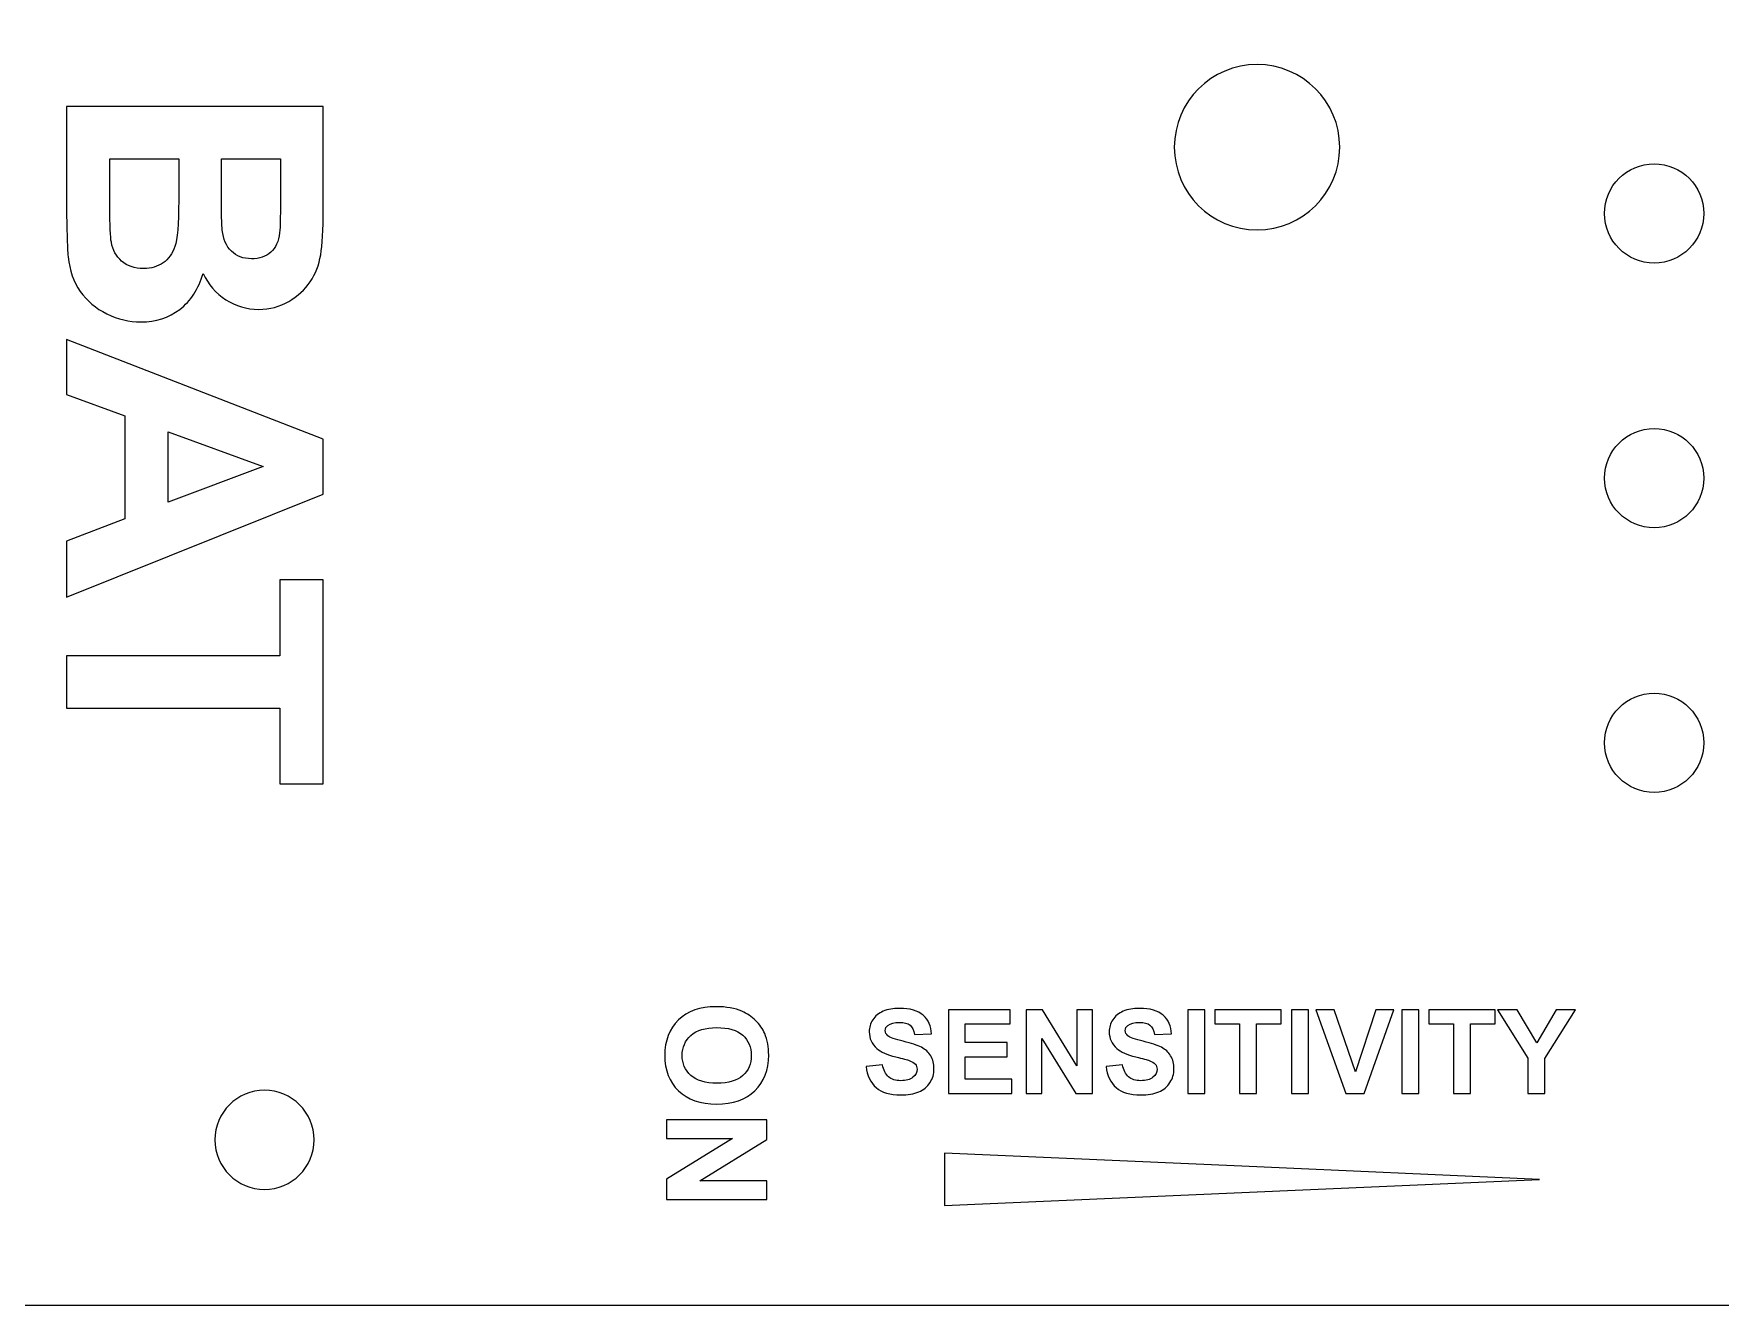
# Model space of a CAD drawing. Header units: millimetres. Extents: x -100 to 87, y -104 to 146.
# Drawn here: x -49.9 to 1.1, y -104.1 to -65.6 of the extents above; entities that cross this region are included whole.
import ezdxf

# ---------------------------------------------------------------- set-up
doc = ezdxf.new("R2010")
doc.units = ezdxf.units.MM
doc.header["$MEASUREMENT"] = 0
doc.layers.add('Layer 1', color=7, linetype='Continuous')

msp = doc.modelspace()

# ---------------------------------------------------------------- linework, layer by layer
at = {"layer": 'Layer 1', "color": 250, "lineweight": 20}
for points, knots in [([(56.0896, -89.0545), (56.0896, -89.0545), (56.0896, -89.0545), (56.0896, -89.0545), (56.0896, -89.0545), (53.9205, -89.0545), (52.1467, -90.7833), (52.0909, -92.9515), (52.0909, -92.9515), (52.0909, -92.9515), (52.0896, -99.0543), (52.0896, -99.0543), (52.0896, -99.0543), (52.0891, -101.8044), (49.8395, -104.0545), (47.0893, -104.0545), (47.0893, -104.0545), (47.0893, -104.0545), (-92.9101, -104.0545), (-92.9101, -104.0545), (-92.9101, -104.0545), (-95.6604, -104.0545), (-97.9104, -101.8044), (-97.9104, -99.0543), (-97.9104, -99.0543), (-97.9104, -99.0543), (-97.9104, -59.0547), (-97.9104, -59.0547), (-97.9104, -59.0547), (-97.9104, -56.3046), (-95.6604, -54.0545), (-92.9101, -54.0545), (-92.9101, -54.0545), (-92.9101, -54.0545), (47.0893, -54.0545), (47.0893, -54.0545), (47.0893, -54.0545), (49.8396, -54.0545), (52.089, -56.3046), (52.0896, -59.0547), (52.0896, -59.0547), (52.0896, -59.0547), (52.0909, -65.1575), (52.0909, -65.1575), (52.0909, -65.1575), (52.1467, -67.3257), (53.9205, -69.0545), (56.0896, -69.0545), (56.0896, -69.0545), (56.0896, -69.0545), (56.0896, -69.0545), (56.0896, -69.0545), (56.0896, -69.0545), (56.0896, -69.0545), (64.2596, -69.0545), (64.2596, -69.0545), (64.2596, -69.0545), (65.8166, -69.0545), (67.0903, -70.1676), (67.0903, -71.5281), (67.0903, -71.5281), (67.0903, -71.5281), (67.0903, -86.581), (67.0903, -86.581), (67.0903, -86.581), (67.0903, -87.9415), (65.8164, -89.0545), (64.2596, -89.0545), (64.2596, -89.0545), (64.2596, -89.0545), (56.0896, -89.0545), (56.0896, -89.0545)], [0, 0, 0, 0, 0.0526316, 0.0526316, 0.0526316, 0.0526316, 0.1052632, 0.1052632, 0.1052632, 0.1052632, 0.1578947, 0.1578947, 0.1578947, 0.1578947, 0.2105263, 0.2105263, 0.2105263, 0.2105263, 0.2631579, 0.2631579, 0.2631579, 0.2631579, 0.3157895, 0.3157895, 0.3157895, 0.3157895, 0.3684211, 0.3684211, 0.3684211, 0.3684211, 0.4210526, 0.4210526, 0.4210526, 0.4210526, 0.4736842, 0.4736842, 0.4736842, 0.4736842, 0.5263158, 0.5263158, 0.5263158, 0.5263158, 0.5789474, 0.5789474, 0.5789474, 0.5789474, 0.6315789, 0.6315789, 0.6315789, 0.6315789, 0.6842105, 0.6842105, 0.6842105, 0.6842105, 0.7368421, 0.7368421, 0.7368421, 0.7368421, 0.7894737, 0.7894737, 0.7894737, 0.7894737, 0.8421053, 0.8421053, 0.8421053, 0.8421053, 0.8947368, 0.8947368, 0.8947368, 0.8947368, 1, 1, 1, 1]), ([(-10.4104, -69.0545), (-10.4104, -70.4352), (-11.5297, -71.5545), (-12.9104, -71.5545), (-12.9104, -71.5545), (-14.2911, -71.5545), (-15.4104, -70.4352), (-15.4104, -69.0545), (-15.4104, -69.0545), (-15.4104, -67.6738), (-14.2911, -66.5545), (-12.9104, -66.5545), (-12.9104, -66.5545), (-11.5297, -66.5545), (-10.4104, -67.6738), (-10.4104, -69.0545)], [0, 0, 0, 0, 0.2, 0.2, 0.2, 0.2, 0.4, 0.4, 0.4, 0.4, 0.6, 0.6, 0.6, 0.6, 1, 1, 1, 1]), ([(0.5909, -71.0547), (0.5909, -70.2263), (-0.0806, -69.5547), (-0.9091, -69.5547), (-0.9091, -69.5547), (-1.7376, -69.5547), (-2.4091, -70.2263), (-2.4091, -71.0547), (-2.4091, -71.0547), (-2.4091, -71.8831), (-1.7376, -72.5547), (-0.9091, -72.5547), (-0.9091, -72.5547), (-0.0806, -72.5547), (0.5909, -71.8831), (0.5909, -71.0547)], [0, 0, 0, 0, 0.2, 0.2, 0.2, 0.2, 0.4, 0.4, 0.4, 0.4, 0.6, 0.6, 0.6, 0.6, 1, 1, 1, 1]), ([(0.5909, -79.0547), (0.5909, -78.2263), (-0.0806, -77.5547), (-0.9091, -77.5547), (-0.9091, -77.5547), (-1.7376, -77.5547), (-2.4091, -78.2263), (-2.4091, -79.0547), (-2.4091, -79.0547), (-2.4091, -79.8831), (-1.7376, -80.5547), (-0.9091, -80.5547), (-0.9091, -80.5547), (-0.0806, -80.5547), (0.5909, -79.8831), (0.5909, -79.0547)], [0, 0, 0, 0, 0.2, 0.2, 0.2, 0.2, 0.4, 0.4, 0.4, 0.4, 0.6, 0.6, 0.6, 0.6, 1, 1, 1, 1]), ([(0.5909, -87.0547), (0.5909, -86.2263), (-0.0806, -85.5547), (-0.9091, -85.5547), (-0.9091, -85.5547), (-1.7376, -85.5547), (-2.4091, -86.2263), (-2.4091, -87.0547), (-2.4091, -87.0547), (-2.4091, -87.8831), (-1.7376, -88.5547), (-0.9091, -88.5547), (-0.9091, -88.5547), (-0.0806, -88.5547), (0.5909, -87.8831), (0.5909, -87.0547)], [0, 0, 0, 0, 0.2, 0.2, 0.2, 0.2, 0.4, 0.4, 0.4, 0.4, 0.6, 0.6, 0.6, 0.6, 1, 1, 1, 1]), ([(-41.4105, -99.0546), (-41.4105, -99.883), (-42.0821, -100.5546), (-42.9105, -100.5546), (-42.9105, -100.5546), (-43.7389, -100.5546), (-44.4105, -99.883), (-44.4105, -99.0546), (-44.4105, -99.0546), (-44.4105, -98.2262), (-43.7389, -97.5546), (-42.9105, -97.5546), (-42.9105, -97.5546), (-42.0821, -97.5546), (-41.4105, -98.2262), (-41.4105, -99.0546)], [0, 0, 0, 0, 0.2, 0.2, 0.2, 0.2, 0.4, 0.4, 0.4, 0.4, 0.6, 0.6, 0.6, 0.6, 1, 1, 1, 1]), ([(-4.3771, -100.2502), (-4.3771, -100.2502), (-13.3664, -100.6457), (-13.3664, -100.6457), (-13.3664, -100.6457), (-13.3664, -100.6457), (-22.3556, -101.0412), (-22.3556, -101.0412), (-22.3556, -101.0412), (-22.3556, -101.0412), (-22.3556, -100.2502), (-22.3556, -100.2502), (-22.3556, -100.2502), (-22.3556, -100.2502), (-22.3556, -99.4592), (-22.3556, -99.4592), (-22.3556, -99.4592), (-22.3556, -99.4592), (-13.3664, -99.8547), (-13.3664, -99.8547), (-13.3664, -99.8547), (-13.3664, -99.8547), (-4.3771, -100.2502), (-4.3771, -100.2502)], [0, 0, 0, 0, 0.1428571, 0.1428571, 0.1428571, 0.1428571, 0.2857143, 0.2857143, 0.2857143, 0.2857143, 0.4285714, 0.4285714, 0.4285714, 0.4285714, 0.5714286, 0.5714286, 0.5714286, 0.5714286, 0.7142857, 0.7142857, 0.7142857, 0.7142857, 1, 1, 1, 1])]:
    msp.add_open_spline(points, degree=3, knots=knots, dxfattribs=at)
at = {"layer": 'Layer 1', "color": 250}
for points, knots in [([(-41.1349, -67.8284), (-41.1349, -67.8284), (-41.1349, -70.9332), (-41.1349, -70.9332), (-41.1349, -70.9332), (-41.1349, -71.5494), (-41.1602, -72.0066), (-41.2108, -72.3084), (-41.2108, -72.3084), (-41.2632, -72.612), (-41.3698, -72.8813), (-41.5307, -73.1198), (-41.5307, -73.1198), (-41.6933, -73.3584), (-41.9084, -73.5572), (-42.1776, -73.7162), (-42.1776, -73.7162), (-42.4469, -73.8752), (-42.7505, -73.9547), (-43.0848, -73.9547), (-43.0848, -73.9547), (-43.4463, -73.9547), (-43.7806, -73.8571), (-44.0824, -73.662), (-44.0824, -73.662), (-44.386, -73.4668), (-44.6119, -73.2011), (-44.7637, -72.8668), (-44.7637, -72.8668), (-44.9029, -73.3385), (-45.1378, -73.6999), (-45.4703, -73.9547), (-45.4703, -73.9547), (-45.8028, -74.2077), (-46.1932, -74.3342), (-46.6432, -74.3342), (-46.6432, -74.3342), (-46.9974, -74.3342), (-47.3407, -74.2529), (-47.675, -74.0885), (-47.675, -74.0885), (-48.0094, -73.924), (-48.2768, -73.6999), (-48.4774, -73.4144), (-48.4774, -73.4144), (-48.6762, -73.1307), (-48.7991, -72.7801), (-48.8461, -72.3626), (-48.8461, -72.3626), (-48.8732, -72.1024), (-48.8913, -71.4717), (-48.8985, -70.4723), (-48.8985, -70.4723), (-48.8985, -70.4723), (-48.8985, -67.8284), (-48.8985, -67.8284), (-48.8985, -67.8284), (-48.8985, -67.8284), (-41.1349, -67.8284), (-41.1349, -67.8284)], [0, 0, 0, 0, 0.0625, 0.0625, 0.0625, 0.0625, 0.125, 0.125, 0.125, 0.125, 0.1875, 0.1875, 0.1875, 0.1875, 0.25, 0.25, 0.25, 0.25, 0.3125, 0.3125, 0.3125, 0.3125, 0.375, 0.375, 0.375, 0.375, 0.4375, 0.4375, 0.4375, 0.4375, 0.5, 0.5, 0.5, 0.5, 0.5625, 0.5625, 0.5625, 0.5625, 0.625, 0.625, 0.625, 0.625, 0.6875, 0.6875, 0.6875, 0.6875, 0.75, 0.75, 0.75, 0.75, 0.8125, 0.8125, 0.8125, 0.8125, 0.875, 0.875, 0.875, 0.875, 1, 1, 1, 1]), ([(-45.5046, -69.4007), (-45.5046, -69.4007), (-47.5865, -69.4007), (-47.5865, -69.4007), (-47.5865, -69.4007), (-47.5865, -69.4007), (-47.5865, -70.8536), (-47.5865, -70.8536), (-47.5865, -70.8536), (-47.5865, -71.4175), (-47.5702, -71.7771), (-47.5395, -71.9289), (-47.5395, -71.9289), (-47.4961, -72.162), (-47.3931, -72.3518), (-47.2287, -72.4982), (-47.2287, -72.4982), (-47.0624, -72.6445), (-46.8438, -72.7186), (-46.5673, -72.7186), (-46.5673, -72.7186), (-46.3323, -72.7186), (-46.1353, -72.6626), (-45.9727, -72.5488), (-45.9727, -72.5488), (-45.8101, -72.4367), (-45.6908, -72.2723), (-45.6167, -72.059), (-45.6167, -72.059), (-45.5426, -71.8458), (-45.5046, -71.3813), (-45.5046, -70.6675), (-45.5046, -70.6675), (-45.5046, -70.6675), (-45.5046, -69.4007), (-45.5046, -69.4007)], [0, 0, 0, 0, 0.1, 0.1, 0.1, 0.1, 0.2, 0.2, 0.2, 0.2, 0.3, 0.3, 0.3, 0.3, 0.4, 0.4, 0.4, 0.4, 0.5, 0.5, 0.5, 0.5, 0.6, 0.6, 0.6, 0.6, 0.7, 0.7, 0.7, 0.7, 0.8, 0.8, 0.8, 0.8, 1, 1, 1, 1]), ([(-42.4252, -69.4007), (-42.4252, -69.4007), (-44.2143, -69.4007), (-44.2143, -69.4007), (-44.2143, -69.4007), (-44.2143, -69.4007), (-44.2143, -70.4271), (-44.2143, -70.4271), (-44.2143, -70.4271), (-44.2143, -71.0362), (-44.2053, -71.4157), (-44.1872, -71.5639), (-44.1872, -71.5639), (-44.1565, -71.8313), (-44.0643, -72.0428), (-43.9107, -72.1964), (-43.9107, -72.1964), (-43.7571, -72.35), (-43.5565, -72.4259), (-43.3071, -72.4259), (-43.3071, -72.4259), (-43.0668, -72.4259), (-42.8734, -72.359), (-42.7234, -72.2271), (-42.7234, -72.2271), (-42.5734, -72.0952), (-42.4831, -71.8982), (-42.4523, -71.6379), (-42.4523, -71.6379), (-42.4343, -71.4825), (-42.4252, -71.0362), (-42.4252, -70.3006), (-42.4252, -70.3006), (-42.4252, -70.3006), (-42.4252, -69.4007), (-42.4252, -69.4007)], [0, 0, 0, 0, 0.1, 0.1, 0.1, 0.1, 0.2, 0.2, 0.2, 0.2, 0.3, 0.3, 0.3, 0.3, 0.4, 0.4, 0.4, 0.4, 0.5, 0.5, 0.5, 0.5, 0.6, 0.6, 0.6, 0.6, 0.7, 0.7, 0.7, 0.7, 0.8, 0.8, 0.8, 0.8, 1, 1, 1, 1]), ([(-48.8985, -82.6527), (-48.8985, -82.6527), (-48.8985, -80.9594), (-48.8985, -80.9594), (-48.8985, -80.9594), (-48.8985, -80.9594), (-47.1311, -80.2889), (-47.1311, -80.2889), (-47.1311, -80.2889), (-47.1311, -80.2889), (-47.1311, -77.1752), (-47.1311, -77.1752), (-47.1311, -77.1752), (-47.1311, -77.1752), (-48.8985, -76.53), (-48.8985, -76.53), (-48.8985, -76.53), (-48.8985, -76.53), (-48.8985, -74.8674), (-48.8985, -74.8674), (-48.8985, -74.8674), (-48.8985, -74.8674), (-41.1349, -77.8818), (-41.1349, -77.8818), (-41.1349, -77.8818), (-41.1349, -77.8818), (-41.1349, -79.5425), (-41.1349, -79.5425), (-41.1349, -79.5425), (-41.1349, -79.5425), (-48.8985, -82.6527), (-48.8985, -82.6527)], [0, 0, 0, 0, 0.1111111, 0.1111111, 0.1111111, 0.1111111, 0.2222222, 0.2222222, 0.2222222, 0.2222222, 0.3333333, 0.3333333, 0.3333333, 0.3333333, 0.4444444, 0.4444444, 0.4444444, 0.4444444, 0.5555556, 0.5555556, 0.5555556, 0.5555556, 0.6666667, 0.6666667, 0.6666667, 0.6666667, 0.7777778, 0.7777778, 0.7777778, 0.7777778, 1, 1, 1, 1]), ([(-45.8191, -79.7793), (-45.8191, -79.7793), (-42.9457, -78.7004), (-42.9457, -78.7004), (-42.9457, -78.7004), (-42.9457, -78.7004), (-45.8191, -77.6522), (-45.8191, -77.6522), (-45.8191, -77.6522), (-45.8191, -77.6522), (-45.8191, -79.7793), (-45.8191, -79.7793)], [0, 0, 0, 0, 0.25, 0.25, 0.25, 0.25, 0.5, 0.5, 0.5, 0.5, 1, 1, 1, 1]), ([(-48.8985, -84.431), (-48.8985, -84.431), (-42.4469, -84.431), (-42.4469, -84.431), (-42.4469, -84.431), (-42.4469, -84.431), (-42.4469, -82.1322), (-42.4469, -82.1322), (-42.4469, -82.1322), (-42.4469, -82.1322), (-41.1349, -82.1322), (-41.1349, -82.1322), (-41.1349, -82.1322), (-41.1349, -82.1322), (-41.1349, -88.2911), (-41.1349, -88.2911), (-41.1349, -88.2911), (-41.1349, -88.2911), (-42.4469, -88.2911), (-42.4469, -88.2911), (-42.4469, -88.2911), (-42.4469, -88.2911), (-42.4469, -86.0032), (-42.4469, -86.0032), (-42.4469, -86.0032), (-42.4469, -86.0032), (-48.8985, -86.0032), (-48.8985, -86.0032), (-48.8985, -86.0032), (-48.8985, -86.0032), (-48.8985, -84.431), (-48.8985, -84.431)], [0, 0, 0, 0, 0.1111111, 0.1111111, 0.1111111, 0.1111111, 0.2222222, 0.2222222, 0.2222222, 0.2222222, 0.3333333, 0.3333333, 0.3333333, 0.3333333, 0.4444444, 0.4444444, 0.4444444, 0.4444444, 0.5555556, 0.5555556, 0.5555556, 0.5555556, 0.6666667, 0.6666667, 0.6666667, 0.6666667, 0.7777778, 0.7777778, 0.7777778, 0.7777778, 1, 1, 1, 1]), ([(-29.2598, -95.0303), (-28.9508, -95.0303), (-28.6911, -95.0769), (-28.4809, -95.1693), (-28.4809, -95.1693), (-28.3264, -95.2378), (-28.1874, -95.3323), (-28.0646, -95.4515), (-28.0646, -95.4515), (-27.9419, -95.5708), (-27.8508, -95.7013), (-27.7909, -95.8431), (-27.7909, -95.8431), (-27.7111, -96.0322), (-27.6709, -96.2502), (-27.6709, -96.4972), (-27.6709, -96.4972), (-27.6709, -96.9445), (-27.8099, -97.3015), (-28.0872, -97.5703), (-28.0872, -97.5703), (-28.3652, -97.8384), (-28.7511, -97.9725), (-29.2457, -97.9725), (-29.2457, -97.9725), (-29.7361, -97.9725), (-30.1199, -97.8391), (-30.3965, -97.5731), (-30.3965, -97.5731), (-30.6737, -97.3071), (-30.812, -96.9508), (-30.812, -96.5056), (-30.812, -96.5056), (-30.812, -96.0548), (-30.6745, -95.6957), (-30.3986, -95.4297), (-30.3986, -95.4297), (-30.1234, -95.1637), (-29.7438, -95.0303), (-29.2598, -95.0303)], [0, 0, 0, 0, 0.0909091, 0.0909091, 0.0909091, 0.0909091, 0.1818182, 0.1818182, 0.1818182, 0.1818182, 0.2727273, 0.2727273, 0.2727273, 0.2727273, 0.3636364, 0.3636364, 0.3636364, 0.3636364, 0.4545455, 0.4545455, 0.4545455, 0.4545455, 0.5454545, 0.5454545, 0.5454545, 0.5454545, 0.6363636, 0.6363636, 0.6363636, 0.6363636, 0.7272727, 0.7272727, 0.7272727, 0.7272727, 0.8181818, 0.8181818, 0.8181818, 0.8181818, 1, 1, 1, 1]), ([(-24.7276, -96.8338), (-24.7276, -96.8338), (-24.2302, -96.7844), (-24.2302, -96.7844), (-24.2302, -96.7844), (-24.2002, -96.9508), (-24.1403, -97.0725), (-24.0491, -97.1507), (-24.0491, -97.1507), (-23.958, -97.2289), (-23.8351, -97.2677), (-23.6805, -97.2677), (-23.6805, -97.2677), (-23.517, -97.2677), (-23.3936, -97.233), (-23.3107, -97.1636), (-23.3107, -97.1636), (-23.2278, -97.0942), (-23.186, -97.0131), (-23.186, -96.9202), (-23.186, -96.9202), (-23.186, -96.8602), (-23.2037, -96.8097), (-23.2384, -96.7673), (-23.2384, -96.7673), (-23.273, -96.7256), (-23.3342, -96.6891), (-23.4212, -96.6586), (-23.4212, -96.6586), (-23.4806, -96.6374), (-23.6158, -96.6009), (-23.8275, -96.548), (-23.8275, -96.548), (-24.0997, -96.4798), (-24.2908, -96.3963), (-24.4007, -96.297), (-24.4007, -96.297), (-24.5554, -96.1576), (-24.6324, -95.9877), (-24.6324, -95.7872), (-24.6324, -95.7872), (-24.6324, -95.6585), (-24.5959, -95.5373), (-24.5236, -95.425), (-24.5236, -95.425), (-24.4507, -95.3127), (-24.3461, -95.2275), (-24.2091, -95.1687), (-24.2091, -95.1687), (-24.0721, -95.1099), (-23.9074, -95.0805), (-23.7134, -95.0805), (-23.7134, -95.0805), (-23.3977, -95.0805), (-23.1596, -95.1505), (-23.0002, -95.291), (-23.0002, -95.291), (-22.8403, -95.4315), (-22.7568, -95.6185), (-22.7486, -95.8531), (-22.7486, -95.8531), (-22.7486, -95.8531), (-23.2601, -95.8707), (-23.2601, -95.8707), (-23.2601, -95.8707), (-23.2819, -95.7402), (-23.3283, -95.6467), (-23.3995, -95.5897), (-23.3995, -95.5897), (-23.4706, -95.5326), (-23.5776, -95.5038), (-23.7199, -95.5038), (-23.7199, -95.5038), (-23.8669, -95.5038), (-23.9821, -95.5344), (-24.065, -95.5956), (-24.065, -95.5956), (-24.1185, -95.6349), (-24.1456, -95.6873), (-24.1456, -95.7531), (-24.1456, -95.7531), (-24.1456, -95.8131), (-24.1203, -95.8642), (-24.0697, -95.9066), (-24.0697, -95.9066), (-24.0056, -95.9613), (-23.8498, -96.0177), (-23.6023, -96.0765), (-23.6023, -96.0765), (-23.3548, -96.1347), (-23.1719, -96.1958), (-23.0537, -96.2582), (-23.0537, -96.2582), (-22.935, -96.3211), (-22.8421, -96.4063), (-22.775, -96.5151), (-22.775, -96.5151), (-22.708, -96.6239), (-22.6745, -96.7579), (-22.6745, -96.9173), (-22.6745, -96.9173), (-22.6745, -97.0619), (-22.7145, -97.1977), (-22.795, -97.3241), (-22.795, -97.3241), (-22.8756, -97.4505), (-22.9891, -97.5446), (-23.136, -97.6058), (-23.136, -97.6058), (-23.283, -97.6675), (-23.4665, -97.6981), (-23.6858, -97.6981), (-23.6858, -97.6981), (-24.005, -97.6981), (-24.2502, -97.6246), (-24.4213, -97.477), (-24.4213, -97.477), (-24.5924, -97.33), (-24.6941, -97.1154), (-24.7276, -96.8338)], [0, 0, 0, 0, 0.0322581, 0.0322581, 0.0322581, 0.0322581, 0.0645161, 0.0645161, 0.0645161, 0.0645161, 0.0967742, 0.0967742, 0.0967742, 0.0967742, 0.1290323, 0.1290323, 0.1290323, 0.1290323, 0.1612903, 0.1612903, 0.1612903, 0.1612903, 0.1935484, 0.1935484, 0.1935484, 0.1935484, 0.2258065, 0.2258065, 0.2258065, 0.2258065, 0.2580645, 0.2580645, 0.2580645, 0.2580645, 0.2903226, 0.2903226, 0.2903226, 0.2903226, 0.3225806, 0.3225806, 0.3225806, 0.3225806, 0.3548387, 0.3548387, 0.3548387, 0.3548387, 0.3870968, 0.3870968, 0.3870968, 0.3870968, 0.4193548, 0.4193548, 0.4193548, 0.4193548, 0.4516129, 0.4516129, 0.4516129, 0.4516129, 0.483871, 0.483871, 0.483871, 0.483871, 0.516129, 0.516129, 0.516129, 0.516129, 0.5483871, 0.5483871, 0.5483871, 0.5483871, 0.5806452, 0.5806452, 0.5806452, 0.5806452, 0.6129032, 0.6129032, 0.6129032, 0.6129032, 0.6451613, 0.6451613, 0.6451613, 0.6451613, 0.6774194, 0.6774194, 0.6774194, 0.6774194, 0.7096774, 0.7096774, 0.7096774, 0.7096774, 0.7419355, 0.7419355, 0.7419355, 0.7419355, 0.7741935, 0.7741935, 0.7741935, 0.7741935, 0.8064516, 0.8064516, 0.8064516, 0.8064516, 0.8387097, 0.8387097, 0.8387097, 0.8387097, 0.8709677, 0.8709677, 0.8709677, 0.8709677, 0.9032258, 0.9032258, 0.9032258, 0.9032258, 0.9354839, 0.9354839, 0.9354839, 0.9354839, 1, 1, 1, 1]), ([(-22.2406, -97.6522), (-22.2406, -97.6522), (-22.2406, -95.1264), (-22.2406, -95.1264), (-22.2406, -95.1264), (-22.2406, -95.1264), (-20.3709, -95.1264), (-20.3709, -95.1264), (-20.3709, -95.1264), (-20.3709, -95.1264), (-20.3709, -95.5532), (-20.3709, -95.5532), (-20.3709, -95.5532), (-20.3709, -95.5532), (-21.7291, -95.5532), (-21.7291, -95.5532), (-21.7291, -95.5532), (-21.7291, -95.5532), (-21.7291, -96.1141), (-21.7291, -96.1141), (-21.7291, -96.1141), (-21.7291, -96.1141), (-20.4661, -96.1141), (-20.4661, -96.1141), (-20.4661, -96.1141), (-20.4661, -96.1141), (-20.4661, -96.541), (-20.4661, -96.541), (-20.4661, -96.541), (-20.4661, -96.541), (-21.7291, -96.541), (-21.7291, -96.541), (-21.7291, -96.541), (-21.7291, -96.541), (-21.7291, -97.2253), (-21.7291, -97.2253), (-21.7291, -97.2253), (-21.7291, -97.2253), (-20.3215, -97.2253), (-20.3215, -97.2253), (-20.3215, -97.2253), (-20.3215, -97.2253), (-20.3215, -97.6522), (-20.3215, -97.6522), (-20.3215, -97.6522), (-20.3215, -97.6522), (-22.2406, -97.6522), (-22.2406, -97.6522)], [0, 0, 0, 0, 0.0769231, 0.0769231, 0.0769231, 0.0769231, 0.1538462, 0.1538462, 0.1538462, 0.1538462, 0.2307692, 0.2307692, 0.2307692, 0.2307692, 0.3076923, 0.3076923, 0.3076923, 0.3076923, 0.3846154, 0.3846154, 0.3846154, 0.3846154, 0.4615385, 0.4615385, 0.4615385, 0.4615385, 0.5384615, 0.5384615, 0.5384615, 0.5384615, 0.6153846, 0.6153846, 0.6153846, 0.6153846, 0.6923077, 0.6923077, 0.6923077, 0.6923077, 0.7692308, 0.7692308, 0.7692308, 0.7692308, 0.8461538, 0.8461538, 0.8461538, 0.8461538, 1, 1, 1, 1]), ([(-19.8876, -97.6522), (-19.8876, -97.6522), (-19.8876, -95.1264), (-19.8876, -95.1264), (-19.8876, -95.1264), (-19.8876, -95.1264), (-19.3925, -95.1264), (-19.3925, -95.1264), (-19.3925, -95.1264), (-19.3925, -95.1264), (-18.353, -96.8191), (-18.353, -96.8191), (-18.353, -96.8191), (-18.353, -96.8191), (-18.353, -95.1264), (-18.353, -95.1264), (-18.353, -95.1264), (-18.353, -95.1264), (-17.8803, -95.1264), (-17.8803, -95.1264), (-17.8803, -95.1264), (-17.8803, -95.1264), (-17.8803, -97.6522), (-17.8803, -97.6522), (-17.8803, -97.6522), (-17.8803, -97.6522), (-18.3912, -97.6522), (-18.3912, -97.6522), (-18.3912, -97.6522), (-18.3912, -97.6522), (-19.4149, -95.9918), (-19.4149, -95.9918), (-19.4149, -95.9918), (-19.4149, -95.9918), (-19.4149, -97.6522), (-19.4149, -97.6522), (-19.4149, -97.6522), (-19.4149, -97.6522), (-19.8876, -97.6522), (-19.8876, -97.6522)], [0, 0, 0, 0, 0.0909091, 0.0909091, 0.0909091, 0.0909091, 0.1818182, 0.1818182, 0.1818182, 0.1818182, 0.2727273, 0.2727273, 0.2727273, 0.2727273, 0.3636364, 0.3636364, 0.3636364, 0.3636364, 0.4545455, 0.4545455, 0.4545455, 0.4545455, 0.5454545, 0.5454545, 0.5454545, 0.5454545, 0.6363636, 0.6363636, 0.6363636, 0.6363636, 0.7272727, 0.7272727, 0.7272727, 0.7272727, 0.8181818, 0.8181818, 0.8181818, 0.8181818, 1, 1, 1, 1]), ([(-17.474, -96.8338), (-17.474, -96.8338), (-16.9766, -96.7844), (-16.9766, -96.7844), (-16.9766, -96.7844), (-16.9466, -96.9508), (-16.8867, -97.0725), (-16.7955, -97.1507), (-16.7955, -97.1507), (-16.7044, -97.2289), (-16.5815, -97.2677), (-16.4269, -97.2677), (-16.4269, -97.2677), (-16.2634, -97.2677), (-16.14, -97.233), (-16.0571, -97.1636), (-16.0571, -97.1636), (-15.9742, -97.0942), (-15.9324, -97.0131), (-15.9324, -96.9202), (-15.9324, -96.9202), (-15.9324, -96.8602), (-15.9501, -96.8097), (-15.9848, -96.7673), (-15.9848, -96.7673), (-16.0194, -96.7256), (-16.0806, -96.6891), (-16.1676, -96.6586), (-16.1676, -96.6586), (-16.227, -96.6374), (-16.3622, -96.6009), (-16.5739, -96.548), (-16.5739, -96.548), (-16.8461, -96.4798), (-17.0372, -96.3963), (-17.1471, -96.297), (-17.1471, -96.297), (-17.3018, -96.1576), (-17.3788, -95.9877), (-17.3788, -95.7872), (-17.3788, -95.7872), (-17.3788, -95.6585), (-17.3423, -95.5373), (-17.27, -95.425), (-17.27, -95.425), (-17.1971, -95.3127), (-17.0925, -95.2275), (-16.9555, -95.1687), (-16.9555, -95.1687), (-16.8185, -95.1099), (-16.6538, -95.0805), (-16.4598, -95.0805), (-16.4598, -95.0805), (-16.1441, -95.0805), (-15.906, -95.1505), (-15.7466, -95.291), (-15.7466, -95.291), (-15.5867, -95.4315), (-15.5032, -95.6185), (-15.495, -95.8531), (-15.495, -95.8531), (-15.495, -95.8531), (-16.0065, -95.8707), (-16.0065, -95.8707), (-16.0065, -95.8707), (-16.0283, -95.7402), (-16.0747, -95.6467), (-16.1459, -95.5897), (-16.1459, -95.5897), (-16.217, -95.5326), (-16.324, -95.5038), (-16.4663, -95.5038), (-16.4663, -95.5038), (-16.6133, -95.5038), (-16.7285, -95.5344), (-16.8114, -95.5956), (-16.8114, -95.5956), (-16.8649, -95.6349), (-16.892, -95.6873), (-16.892, -95.7531), (-16.892, -95.7531), (-16.892, -95.8131), (-16.8667, -95.8642), (-16.8161, -95.9066), (-16.8161, -95.9066), (-16.752, -95.9613), (-16.5962, -96.0177), (-16.3487, -96.0765), (-16.3487, -96.0765), (-16.1012, -96.1347), (-15.9183, -96.1958), (-15.8001, -96.2582), (-15.8001, -96.2582), (-15.6814, -96.3211), (-15.5885, -96.4063), (-15.5214, -96.5151), (-15.5214, -96.5151), (-15.4544, -96.6239), (-15.4209, -96.7579), (-15.4209, -96.9173), (-15.4209, -96.9173), (-15.4209, -97.0619), (-15.4609, -97.1977), (-15.5414, -97.3241), (-15.5414, -97.3241), (-15.622, -97.4505), (-15.7355, -97.5446), (-15.8824, -97.6058), (-15.8824, -97.6058), (-16.0294, -97.6675), (-16.2129, -97.6981), (-16.4322, -97.6981), (-16.4322, -97.6981), (-16.7514, -97.6981), (-16.9966, -97.6246), (-17.1677, -97.477), (-17.1677, -97.477), (-17.3388, -97.33), (-17.4405, -97.1154), (-17.474, -96.8338)], [0, 0, 0, 0, 0.0322581, 0.0322581, 0.0322581, 0.0322581, 0.0645161, 0.0645161, 0.0645161, 0.0645161, 0.0967742, 0.0967742, 0.0967742, 0.0967742, 0.1290323, 0.1290323, 0.1290323, 0.1290323, 0.1612903, 0.1612903, 0.1612903, 0.1612903, 0.1935484, 0.1935484, 0.1935484, 0.1935484, 0.2258065, 0.2258065, 0.2258065, 0.2258065, 0.2580645, 0.2580645, 0.2580645, 0.2580645, 0.2903226, 0.2903226, 0.2903226, 0.2903226, 0.3225806, 0.3225806, 0.3225806, 0.3225806, 0.3548387, 0.3548387, 0.3548387, 0.3548387, 0.3870968, 0.3870968, 0.3870968, 0.3870968, 0.4193548, 0.4193548, 0.4193548, 0.4193548, 0.4516129, 0.4516129, 0.4516129, 0.4516129, 0.483871, 0.483871, 0.483871, 0.483871, 0.516129, 0.516129, 0.516129, 0.516129, 0.5483871, 0.5483871, 0.5483871, 0.5483871, 0.5806452, 0.5806452, 0.5806452, 0.5806452, 0.6129032, 0.6129032, 0.6129032, 0.6129032, 0.6451613, 0.6451613, 0.6451613, 0.6451613, 0.6774194, 0.6774194, 0.6774194, 0.6774194, 0.7096774, 0.7096774, 0.7096774, 0.7096774, 0.7419355, 0.7419355, 0.7419355, 0.7419355, 0.7741935, 0.7741935, 0.7741935, 0.7741935, 0.8064516, 0.8064516, 0.8064516, 0.8064516, 0.8387097, 0.8387097, 0.8387097, 0.8387097, 0.8709677, 0.8709677, 0.8709677, 0.8709677, 0.9032258, 0.9032258, 0.9032258, 0.9032258, 0.9354839, 0.9354839, 0.9354839, 0.9354839, 1, 1, 1, 1]), ([(-15.0046, -97.6522), (-15.0046, -97.6522), (-15.0046, -95.1264), (-15.0046, -95.1264), (-15.0046, -95.1264), (-15.0046, -95.1264), (-14.4931, -95.1264), (-14.4931, -95.1264), (-14.4931, -95.1264), (-14.4931, -95.1264), (-14.4931, -97.6522), (-14.4931, -97.6522), (-14.4931, -97.6522), (-14.4931, -97.6522), (-15.0046, -97.6522), (-15.0046, -97.6522)], [0, 0, 0, 0, 0.2, 0.2, 0.2, 0.2, 0.4, 0.4, 0.4, 0.4, 0.6, 0.6, 0.6, 0.6, 1, 1, 1, 1]), ([(-13.4389, -97.6522), (-13.4389, -97.6522), (-13.4389, -95.5532), (-13.4389, -95.5532), (-13.4389, -95.5532), (-13.4389, -95.5532), (-14.1868, -95.5532), (-14.1868, -95.5532), (-14.1868, -95.5532), (-14.1868, -95.5532), (-14.1868, -95.1264), (-14.1868, -95.1264), (-14.1868, -95.1264), (-14.1868, -95.1264), (-12.1831, -95.1264), (-12.1831, -95.1264), (-12.1831, -95.1264), (-12.1831, -95.1264), (-12.1831, -95.5532), (-12.1831, -95.5532), (-12.1831, -95.5532), (-12.1831, -95.5532), (-12.9274, -95.5532), (-12.9274, -95.5532), (-12.9274, -95.5532), (-12.9274, -95.5532), (-12.9274, -97.6522), (-12.9274, -97.6522), (-12.9274, -97.6522), (-12.9274, -97.6522), (-13.4389, -97.6522), (-13.4389, -97.6522)], [0, 0, 0, 0, 0.1111111, 0.1111111, 0.1111111, 0.1111111, 0.2222222, 0.2222222, 0.2222222, 0.2222222, 0.3333333, 0.3333333, 0.3333333, 0.3333333, 0.4444444, 0.4444444, 0.4444444, 0.4444444, 0.5555556, 0.5555556, 0.5555556, 0.5555556, 0.6666667, 0.6666667, 0.6666667, 0.6666667, 0.7777778, 0.7777778, 0.7777778, 0.7777778, 1, 1, 1, 1]), ([(-11.8697, -97.6522), (-11.8697, -97.6522), (-11.8697, -95.1264), (-11.8697, -95.1264), (-11.8697, -95.1264), (-11.8697, -95.1264), (-11.3582, -95.1264), (-11.3582, -95.1264), (-11.3582, -95.1264), (-11.3582, -95.1264), (-11.3582, -97.6522), (-11.3582, -97.6522), (-11.3582, -97.6522), (-11.3582, -97.6522), (-11.8697, -97.6522), (-11.8697, -97.6522)], [0, 0, 0, 0, 0.2, 0.2, 0.2, 0.2, 0.4, 0.4, 0.4, 0.4, 0.6, 0.6, 0.6, 0.6, 1, 1, 1, 1]), ([(-10.2258, -97.6522), (-10.2258, -97.6522), (-11.1295, -95.1264), (-11.1295, -95.1264), (-11.1295, -95.1264), (-11.1295, -95.1264), (-10.5768, -95.1264), (-10.5768, -95.1264), (-10.5768, -95.1264), (-10.5768, -95.1264), (-9.9354, -96.996), (-9.9354, -96.996), (-9.9354, -96.996), (-9.9354, -96.996), (-9.3198, -95.1264), (-9.3198, -95.1264), (-9.3198, -95.1264), (-9.3198, -95.1264), (-8.7765, -95.1264), (-8.7765, -95.1264), (-8.7765, -95.1264), (-8.7765, -95.1264), (-9.6749, -97.6522), (-9.6749, -97.6522), (-9.6749, -97.6522), (-9.6749, -97.6522), (-10.2258, -97.6522), (-10.2258, -97.6522)], [0, 0, 0, 0, 0.125, 0.125, 0.125, 0.125, 0.25, 0.25, 0.25, 0.25, 0.375, 0.375, 0.375, 0.375, 0.5, 0.5, 0.5, 0.5, 0.625, 0.625, 0.625, 0.625, 0.75, 0.75, 0.75, 0.75, 1, 1, 1, 1]), ([(-8.5366, -97.6522), (-8.5366, -97.6522), (-8.5366, -95.1264), (-8.5366, -95.1264), (-8.5366, -95.1264), (-8.5366, -95.1264), (-8.0251, -95.1264), (-8.0251, -95.1264), (-8.0251, -95.1264), (-8.0251, -95.1264), (-8.0251, -97.6522), (-8.0251, -97.6522), (-8.0251, -97.6522), (-8.0251, -97.6522), (-8.5366, -97.6522), (-8.5366, -97.6522)], [0, 0, 0, 0, 0.2, 0.2, 0.2, 0.2, 0.4, 0.4, 0.4, 0.4, 0.6, 0.6, 0.6, 0.6, 1, 1, 1, 1]), ([(-6.9709, -97.6522), (-6.9709, -97.6522), (-6.9709, -95.5532), (-6.9709, -95.5532), (-6.9709, -95.5532), (-6.9709, -95.5532), (-7.7188, -95.5532), (-7.7188, -95.5532), (-7.7188, -95.5532), (-7.7188, -95.5532), (-7.7188, -95.1264), (-7.7188, -95.1264), (-7.7188, -95.1264), (-7.7188, -95.1264), (-5.7151, -95.1264), (-5.7151, -95.1264), (-5.7151, -95.1264), (-5.7151, -95.1264), (-5.7151, -95.5532), (-5.7151, -95.5532), (-5.7151, -95.5532), (-5.7151, -95.5532), (-6.4594, -95.5532), (-6.4594, -95.5532), (-6.4594, -95.5532), (-6.4594, -95.5532), (-6.4594, -97.6522), (-6.4594, -97.6522), (-6.4594, -97.6522), (-6.4594, -97.6522), (-6.9709, -97.6522), (-6.9709, -97.6522)], [0, 0, 0, 0, 0.1111111, 0.1111111, 0.1111111, 0.1111111, 0.2222222, 0.2222222, 0.2222222, 0.2222222, 0.3333333, 0.3333333, 0.3333333, 0.3333333, 0.4444444, 0.4444444, 0.4444444, 0.4444444, 0.5555556, 0.5555556, 0.5555556, 0.5555556, 0.6666667, 0.6666667, 0.6666667, 0.6666667, 0.7777778, 0.7777778, 0.7777778, 0.7777778, 1, 1, 1, 1]), ([(-4.7209, -97.6522), (-4.7209, -97.6522), (-4.7209, -96.5892), (-4.7209, -96.5892), (-4.7209, -96.5892), (-4.7209, -96.5892), (-5.6469, -95.1264), (-5.6469, -95.1264), (-5.6469, -95.1264), (-5.6469, -95.1264), (-5.0489, -95.1264), (-5.0489, -95.1264), (-5.0489, -95.1264), (-5.0489, -95.1264), (-4.4516, -96.1265), (-4.4516, -96.1265), (-4.4516, -96.1265), (-4.4516, -96.1265), (-3.8701, -95.1264), (-3.8701, -95.1264), (-3.8701, -95.1264), (-3.8701, -95.1264), (-3.2833, -95.1264), (-3.2833, -95.1264), (-3.2833, -95.1264), (-3.2833, -95.1264), (-4.2094, -96.5927), (-4.2094, -96.5927), (-4.2094, -96.5927), (-4.2094, -96.5927), (-4.2094, -97.6522), (-4.2094, -97.6522), (-4.2094, -97.6522), (-4.2094, -97.6522), (-4.7209, -97.6522), (-4.7209, -97.6522)], [0, 0, 0, 0, 0.1, 0.1, 0.1, 0.1, 0.2, 0.2, 0.2, 0.2, 0.3, 0.3, 0.3, 0.3, 0.4, 0.4, 0.4, 0.4, 0.5, 0.5, 0.5, 0.5, 0.6, 0.6, 0.6, 0.6, 0.7, 0.7, 0.7, 0.7, 0.8, 0.8, 0.8, 0.8, 1, 1, 1, 1]), ([(-29.2394, -95.6611), (-29.583, -95.6611), (-29.8433, -95.7408), (-30.0211, -95.8996), (-30.0211, -95.8996), (-30.1982, -96.0583), (-30.2871, -96.2601), (-30.2871, -96.5042), (-30.2871, -96.5042), (-30.2871, -96.7491), (-30.1989, -96.9494), (-30.0232, -97.1068), (-30.0232, -97.1068), (-29.8468, -97.2634), (-29.583, -97.3417), (-29.2309, -97.3417), (-29.2309, -97.3417), (-28.8831, -97.3417), (-28.6234, -97.2655), (-28.4527, -97.1124), (-28.4527, -97.1124), (-28.2812, -96.96), (-28.1959, -96.7575), (-28.1959, -96.5042), (-28.1959, -96.5042), (-28.1959, -96.2516), (-28.2826, -96.0477), (-28.4555, -95.8932), (-28.4555, -95.8932), (-28.6291, -95.7387), (-28.8901, -95.6611), (-29.2394, -95.6611)], [0, 0, 0, 0, 0.1111111, 0.1111111, 0.1111111, 0.1111111, 0.2222222, 0.2222222, 0.2222222, 0.2222222, 0.3333333, 0.3333333, 0.3333333, 0.3333333, 0.4444444, 0.4444444, 0.4444444, 0.4444444, 0.5555556, 0.5555556, 0.5555556, 0.5555556, 0.6666667, 0.6666667, 0.6666667, 0.6666667, 0.7777778, 0.7777778, 0.7777778, 0.7777778, 1, 1, 1, 1]), ([(-30.757, -98.4501), (-30.757, -98.4501), (-27.726, -98.4501), (-27.726, -98.4501), (-27.726, -98.4501), (-27.726, -98.4501), (-27.726, -99.0442), (-27.726, -99.0442), (-27.726, -99.0442), (-27.726, -99.0442), (-29.7572, -100.2916), (-29.7572, -100.2916), (-29.7572, -100.2916), (-29.7572, -100.2916), (-27.726, -100.2916), (-27.726, -100.2916), (-27.726, -100.2916), (-27.726, -100.2916), (-27.726, -100.8589), (-27.726, -100.8589), (-27.726, -100.8589), (-27.726, -100.8589), (-30.757, -100.8589), (-30.757, -100.8589), (-30.757, -100.8589), (-30.757, -100.8589), (-30.757, -100.2458), (-30.757, -100.2458), (-30.757, -100.2458), (-30.757, -100.2458), (-28.7645, -99.0174), (-28.7645, -99.0174), (-28.7645, -99.0174), (-28.7645, -99.0174), (-30.757, -99.0174), (-30.757, -99.0174), (-30.757, -99.0174), (-30.757, -99.0174), (-30.757, -98.4501), (-30.757, -98.4501)], [0, 0, 0, 0, 0.0909091, 0.0909091, 0.0909091, 0.0909091, 0.1818182, 0.1818182, 0.1818182, 0.1818182, 0.2727273, 0.2727273, 0.2727273, 0.2727273, 0.3636364, 0.3636364, 0.3636364, 0.3636364, 0.4545455, 0.4545455, 0.4545455, 0.4545455, 0.5454545, 0.5454545, 0.5454545, 0.5454545, 0.6363636, 0.6363636, 0.6363636, 0.6363636, 0.7272727, 0.7272727, 0.7272727, 0.7272727, 0.8181818, 0.8181818, 0.8181818, 0.8181818, 1, 1, 1, 1])]:
    msp.add_open_spline(points, degree=3, knots=knots, dxfattribs=at)

doc.saveas('drawing.dxf')
